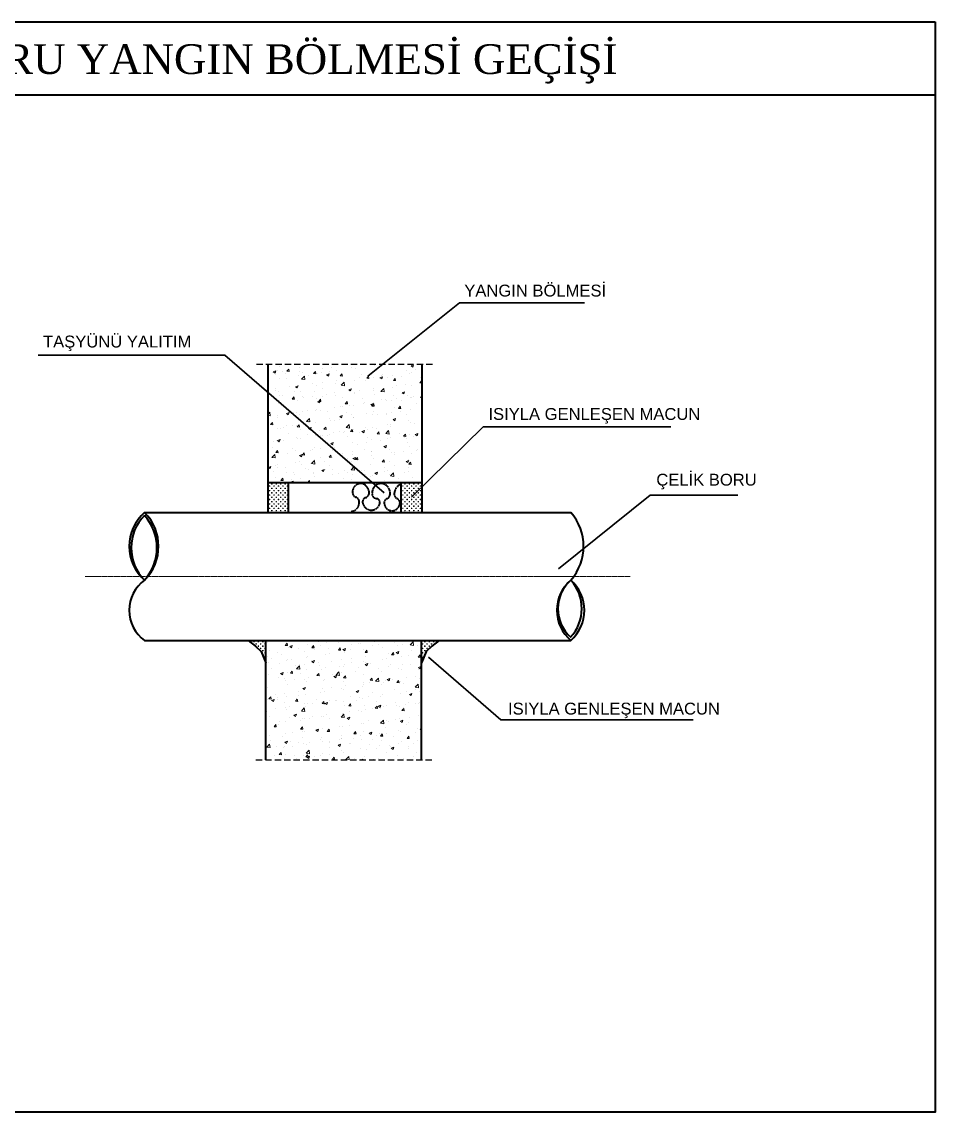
# Model space of a CAD drawing. Header units: centimetres. Extents: x 394264 to 551709, y 50011 to 59011.
# Drawn here: x 537836 to 539681, y 53409 to 55613 of the extents above; entities that cross this region are included whole.
import ezdxf
from ezdxf.enums import TextEntityAlignment as Align

# ---------------------------------------------------------------- set-up
doc = ezdxf.new("R2010")
doc.units = ezdxf.units.CM
doc.linetypes.add('CENTER', pattern=[2, 1.25, -0.25, 0.25, -0.25])
doc.linetypes.add('HIDDEN', pattern=[9.525, 6.35, -3.175])
doc.layers.get('0').update_dxf_attribs({"lineweight": 9})
for name, color, linetype, lineweight in [('0-KRCN-DETAY-13', 21, 'Continuous', 13), ('0-KRCN-DETAY-25', 4, 'Continuous', 25), ('0-KRCN-DETAY-40', 3, 'Continuous', 40), ('0-KRCN-DETAY-YAZI', 71, 'Continuous', 35), ('0-KRCN-YNG-DETAY-ÇERÇEVE', 71, 'Continuous', 40), ('0-KRCN-YNG-YAZI', 71, 'Continuous', 35)]:
    doc.layers.add(name, color=color, linetype=linetype, lineweight=lineweight)
doc.styles.add('mm', font='times.ttf', dxfattribs={"height": 3.3})
doc.styles.get("Standard").update_dxf_attribs({"font": 'arial.ttf'})

# ---------------------------------------------------------------- blocks, each defined once
blk = doc.blocks.new('*X216')
at = {"color": 0}
for p, q in [((22.071, 16.509), (22.159, 16.542)), ((22.134, 16.467), (22.159, 16.542)), ((22.224, 16.542), (22.224, 16.542)), ((22.28, 16.691), (22.28, 16.691)), ((22.532, 16.53), (22.592, 16.602)), ((22.607, 16.523), (22.592, 16.602)), ((22.953, 16.667), (22.953, 16.667)), ((23.734, 16.616), (23.734, 16.616)), ((24.047, 16.658), (24.047, 16.658)), ((24.711, 16.643), (24.711, 16.643)), ((24.836, 16.631), (24.836, 16.631)), ((25.478, 16.719), (25.478, 16.719)), ((26.715, 16.712), (26.802, 16.745)), ((26.715, 16.712), (26.777, 16.67)), ((26.777, 16.67), (26.802, 16.745)), ((26.87, 16.579), (26.87, 16.579)), ((22.071, 16.509), (22.134, 16.467)), ((22.158, 16.409), (22.158, 16.409)), ((22.264, 16.275), (22.264, 16.275)), ((22.377, 16.526), (22.377, 16.526)), ((22.471, 16.45), (22.471, 16.45)), ((22.524, 16.268), (22.524, 16.268)), ((22.532, 16.53), (22.607, 16.524)), ((22.914, 16.369), (22.914, 16.369)), ((22.945, 16.512), (22.945, 16.512)), ((23.027, 16.263), (23.124, 16.364)), ((23.027, 16.263), (23.138, 16.245)), ((23.044, 16.498), (23.044, 16.498)), ((23.138, 16.245), (23.124, 16.364)), ((23.253, 16.393), (23.253, 16.393)), ((23.428, 16.452), (23.489, 16.523)), ((23.428, 16.452), (23.503, 16.445)), ((23.503, 16.445), (23.489, 16.523)), ((23.555, 16.457), (23.555, 16.457)), ((23.711, 16.469), (23.711, 16.469)), ((23.868, 16.409), (23.955, 16.442)), ((23.868, 16.409), (23.93, 16.367)), ((23.93, 16.367), (23.955, 16.442)), ((23.982, 16.518), (23.982, 16.518)), ((24.187, 16.537), (24.187, 16.537)), ((24.192, 16.227), (24.192, 16.227)), ((24.325, 16.373), (24.385, 16.445)), ((24.325, 16.373), (24.4, 16.367)), ((24.379, 16.441), (24.379, 16.441)), ((24.4, 16.367), (24.385, 16.445)), ((24.821, 16.214), (24.821, 16.214)), ((24.981, 16.331), (24.981, 16.331)), ((25.046, 16.413), (25.046, 16.413)), ((25.188, 16.205), (25.188, 16.205)), ((25.222, 16.295), (25.282, 16.367)), ((25.222, 16.295), (25.296, 16.288)), ((25.296, 16.288), (25.282, 16.367)), ((25.294, 16.372), (25.294, 16.372)), ((25.463, 16.302), (25.463, 16.302)), ((25.664, 16.309), (25.752, 16.342)), ((25.664, 16.309), (25.726, 16.267)), ((25.713, 16.385), (25.713, 16.385)), ((25.726, 16.267), (25.752, 16.342)), ((25.767, 16.434), (25.767, 16.434)), ((25.917, 16.331), (25.917, 16.331)), ((26.094, 16.382), (26.094, 16.382)), ((26.118, 16.216), (26.178, 16.288)), ((26.118, 16.216), (26.193, 16.21)), ((26.193, 16.21), (26.178, 16.288)), ((26.38, 16.357), (26.38, 16.357)), ((26.557, 16.538), (26.557, 16.538)), ((26.646, 16.456), (26.646, 16.456)), ((26.743, 16.476), (26.743, 16.476)), ((27.015, 16.138), (27.075, 16.21)), ((27.048, 16.328), (27.048, 16.328)), ((27.088, 16.14), (27.075, 16.21)), ((22.133, 15.887), (22.133, 15.887)), ((22.142, 15.957), (22.142, 15.957)), ((22.249, 15.859), (22.249, 15.859)), ((22.616, 16.019), (22.616, 16.019)), ((22.801, 15.859), (22.801, 15.859)), ((22.818, 16.006), (22.905, 16.039)), ((22.818, 16.006), (22.88, 15.964)), ((22.88, 15.964), (22.905, 16.039)), ((22.898, 15.953), (22.898, 15.953)), ((23.001, 15.83), (23.001, 15.83)), ((23.405, 16.123), (23.405, 16.123)), ((23.468, 15.831), (23.468, 15.831)), ((23.54, 16.041), (23.54, 16.041)), ((23.718, 16.165), (23.718, 16.165)), ((23.73, 15.955), (23.73, 15.955)), ((24.172, 16.121), (24.172, 16.121)), ((24.361, 16.056), (24.458, 16.157)), ((24.361, 16.056), (24.472, 16.038)), ((24.472, 16.038), (24.458, 16.157)), ((24.459, 16.08), (24.459, 16.08)), ((24.614, 15.905), (24.702, 15.939)), ((24.614, 15.905), (24.676, 15.864)), ((24.652, 15.838), (24.652, 15.838)), ((24.676, 15.863), (24.702, 15.939)), ((24.965, 15.879), (24.965, 15.879)), ((25.439, 15.941), (25.439, 15.941)), ((25.447, 15.886), (25.447, 15.886)), ((25.695, 15.849), (25.792, 15.95)), ((25.695, 15.849), (25.806, 15.832)), ((25.806, 15.832), (25.792, 15.95)), ((26.079, 15.966), (26.079, 15.966)), ((26.228, 16.045), (26.228, 16.045)), ((26.41, 15.805), (26.498, 15.839)), ((26.473, 15.763), (26.498, 15.839)), ((26.541, 16.086), (26.541, 16.086)), ((26.728, 16.06), (26.728, 16.06)), ((27.014, 16.149), (27.014, 16.149)), ((27.015, 16.138), (27.088, 16.131)), ((22.234, 15.443), (22.234, 15.443)), ((22.272, 15.705), (22.272, 15.705)), ((22.287, 15.526), (22.287, 15.526)), ((22.397, 15.719), (22.397, 15.719)), ((22.705, 15.59), (22.766, 15.662)), ((22.705, 15.59), (22.78, 15.583)), ((22.78, 15.583), (22.766, 15.662)), ((22.883, 15.537), (22.883, 15.537)), ((23.064, 15.691), (23.064, 15.691)), ((23.077, 15.63), (23.077, 15.63)), ((23.389, 15.672), (23.389, 15.672)), ((23.525, 15.625), (23.525, 15.625)), ((23.564, 15.502), (23.651, 15.536)), ((23.564, 15.502), (23.626, 15.46)), ((23.602, 15.511), (23.662, 15.583)), ((23.602, 15.511), (23.677, 15.505)), ((23.626, 15.46), (23.651, 15.536)), ((23.677, 15.505), (23.662, 15.583)), ((23.731, 15.663), (23.731, 15.663)), ((23.863, 15.734), (23.863, 15.734)), ((24.135, 15.802), (24.135, 15.802)), ((24.156, 15.705), (24.156, 15.705)), ((24.399, 15.635), (24.399, 15.635)), ((24.498, 15.433), (24.559, 15.505)), ((24.573, 15.426), (24.559, 15.505)), ((24.802, 15.774), (24.802, 15.774)), ((24.806, 15.798), (24.806, 15.798)), ((25.066, 15.606), (25.066, 15.606)), ((25.11, 15.448), (25.11, 15.448)), ((25.136, 15.46), (25.136, 15.46)), ((25.432, 15.47), (25.432, 15.47)), ((25.47, 15.746), (25.47, 15.746)), ((25.733, 15.578), (25.733, 15.578)), ((25.865, 15.585), (25.865, 15.585)), ((25.899, 15.552), (25.899, 15.552)), ((26.064, 15.55), (26.064, 15.55)), ((26.137, 15.718), (26.137, 15.718)), ((26.212, 15.593), (26.212, 15.593)), ((26.401, 15.55), (26.401, 15.55)), ((26.41, 15.805), (26.473, 15.763)), ((26.594, 15.71), (26.594, 15.71)), ((26.686, 15.656), (26.686, 15.656)), ((26.713, 15.644), (26.713, 15.644)), ((26.804, 15.69), (26.804, 15.69)), ((27.029, 15.642), (27.088, 15.703)), ((27.029, 15.642), (27.088, 15.633)), ((27.068, 15.522), (27.068, 15.522)), ((21.893, 15.081), (21.956, 15.146)), ((21.97, 15.028), (21.956, 15.146)), ((22.513, 15.099), (22.601, 15.133)), ((22.513, 15.099), (22.576, 15.057)), ((22.552, 15.223), (22.552, 15.223)), ((22.576, 15.057), (22.601, 15.133)), ((22.748, 15.137), (22.748, 15.137)), ((22.868, 15.12), (22.868, 15.12)), ((22.949, 15.084), (22.949, 15.084)), ((23.061, 15.178), (23.061, 15.178)), ((23.219, 15.195), (23.219, 15.195)), ((23.51, 15.208), (23.51, 15.208)), ((23.534, 15.241), (23.534, 15.241)), ((23.678, 15.209), (23.678, 15.209)), ((23.886, 15.167), (23.886, 15.167)), ((24.141, 15.289), (24.141, 15.289)), ((24.323, 15.345), (24.323, 15.345)), ((24.407, 15.335), (24.407, 15.335)), ((24.498, 15.433), (24.573, 15.426)), ((24.554, 15.139), (24.554, 15.139)), ((24.636, 15.386), (24.636, 15.386)), ((24.79, 15.382), (24.79, 15.382)), ((25.221, 15.111), (25.221, 15.111)), ((25.36, 15.402), (25.448, 15.436)), ((25.36, 15.402), (25.422, 15.36)), ((25.395, 15.354), (25.455, 15.426)), ((25.395, 15.354), (25.47, 15.348)), ((25.422, 15.36), (25.448, 15.436)), ((25.436, 15.185), (25.436, 15.185)), ((25.47, 15.348), (25.455, 15.426)), ((25.883, 15.1), (25.883, 15.1)), ((25.888, 15.082), (25.888, 15.082)), ((26.048, 15.134), (26.048, 15.134)), ((26.165, 15.31), (26.165, 15.31)), ((26.292, 15.276), (26.352, 15.348)), ((26.292, 15.276), (26.366, 15.27)), ((26.366, 15.269), (26.352, 15.348)), ((26.357, 15.163), (26.357, 15.163)), ((26.698, 15.228), (26.698, 15.228)), ((26.894, 15.435), (26.894, 15.435)), ((21.893, 15.04), (21.97, 15.028)), ((21.958, 15.033), (21.958, 15.033)), ((21.982, 14.728), (22.042, 14.8)), ((21.982, 14.728), (22.057, 14.721)), ((22.057, 14.721), (22.042, 14.8)), ((22.219, 15.027), (22.219, 15.027)), ((22.221, 14.959), (22.221, 14.959)), ((22.853, 14.704), (22.853, 14.704)), ((22.879, 14.65), (22.939, 14.721)), ((22.954, 14.643), (22.939, 14.721)), ((23.193, 14.838), (23.29, 14.94)), ((23.193, 14.838), (23.304, 14.821)), ((23.205, 14.748), (23.205, 14.748)), ((23.249, 14.81), (23.249, 14.81)), ((23.304, 14.821), (23.29, 14.939)), ((23.495, 14.792), (23.495, 14.792)), ((23.978, 14.935), (23.978, 14.935)), ((23.995, 14.852), (23.995, 14.852)), ((24.126, 14.872), (24.126, 14.872)), ((24.308, 14.893), (24.308, 14.893)), ((24.31, 14.999), (24.397, 15.033)), ((24.31, 14.999), (24.372, 14.957)), ((24.372, 14.957), (24.397, 15.033)), ((24.527, 14.631), (24.624, 14.733)), ((24.638, 14.614), (24.624, 14.733)), ((24.707, 15.06), (24.707, 15.06)), ((24.775, 14.966), (24.775, 14.966)), ((24.781, 14.955), (24.781, 14.955)), ((25.417, 15.054), (25.417, 15.054)), ((25.57, 15.059), (25.57, 15.059)), ((25.913, 14.748), (25.913, 14.748)), ((26.033, 14.718), (26.033, 14.718)), ((26.106, 14.899), (26.194, 14.932)), ((26.106, 14.899), (26.168, 14.857)), ((26.168, 14.857), (26.194, 14.932)), ((26.556, 15.054), (26.556, 15.054)), ((26.642, 14.873), (26.642, 14.873)), ((26.682, 14.812), (26.682, 14.812)), ((26.817, 14.774), (26.817, 14.774)), ((21.905, 14.445), (21.905, 14.445)), ((22.204, 14.611), (22.204, 14.611)), ((22.308, 14.585), (22.308, 14.585)), ((22.419, 14.644), (22.419, 14.644)), ((22.52, 14.685), (22.52, 14.685)), ((22.572, 14.417), (22.572, 14.417)), ((22.732, 14.685), (22.732, 14.685)), ((22.879, 14.65), (22.953, 14.643)), ((22.976, 14.557), (22.976, 14.557)), ((23.239, 14.389), (23.239, 14.389)), ((23.26, 14.596), (23.347, 14.629)), ((23.26, 14.596), (23.322, 14.554)), ((23.322, 14.554), (23.347, 14.629)), ((23.479, 14.376), (23.479, 14.376)), ((23.643, 14.528), (23.643, 14.528)), ((23.666, 14.359), (23.666, 14.359)), ((23.726, 14.372), (23.726, 14.372)), ((23.775, 14.571), (23.836, 14.643)), ((23.775, 14.571), (23.85, 14.565)), ((23.85, 14.565), (23.836, 14.643)), ((23.907, 14.36), (23.907, 14.36)), ((23.979, 14.4), (23.979, 14.4)), ((24.111, 14.456), (24.111, 14.456)), ((24.31, 14.5), (24.31, 14.5)), ((24.452, 14.462), (24.452, 14.462)), ((24.455, 14.497), (24.455, 14.497)), ((24.527, 14.631), (24.638, 14.614)), ((24.672, 14.493), (24.732, 14.564)), ((24.672, 14.493), (24.747, 14.486)), ((24.747, 14.486), (24.732, 14.564)), ((24.76, 14.55), (24.76, 14.55)), ((24.978, 14.472), (24.978, 14.472)), ((25.056, 14.496), (25.144, 14.529)), ((25.056, 14.496), (25.118, 14.454)), ((25.118, 14.454), (25.144, 14.529)), ((25.184, 14.623), (25.184, 14.623)), ((25.242, 14.566), (25.242, 14.566)), ((25.402, 14.638), (25.402, 14.638)), ((25.554, 14.607), (25.554, 14.607)), ((25.569, 14.414), (25.629, 14.486)), ((25.569, 14.414), (25.643, 14.408)), ((25.643, 14.408), (25.629, 14.486)), ((25.645, 14.444), (25.645, 14.444)), ((25.861, 14.424), (25.958, 14.526)), ((25.861, 14.424), (25.972, 14.407)), ((25.972, 14.407), (25.958, 14.526)), ((26.028, 14.67), (26.028, 14.67)), ((26.312, 14.416), (26.312, 14.416)), ((26.465, 14.336), (26.525, 14.408)), ((26.54, 14.329), (26.525, 14.408)), ((26.667, 14.396), (26.667, 14.396)), ((26.852, 14.396), (26.94, 14.429)), ((26.852, 14.396), (26.915, 14.354)), ((26.915, 14.354), (26.94, 14.429)), ((26.979, 14.387), (26.979, 14.387)), ((22.09, 14.151), (22.09, 14.151)), ((22.188, 14.195), (22.188, 14.195)), ((22.209, 14.193), (22.297, 14.226)), ((22.209, 14.193), (22.271, 14.151)), ((22.268, 14.122), (22.268, 14.122)), ((22.271, 14.151), (22.297, 14.226)), ((22.403, 14.192), (22.403, 14.192)), ((22.838, 14.288), (22.838, 14.288)), ((22.876, 14.255), (22.876, 14.255)), ((22.997, 14.247), (22.997, 14.247)), ((24.006, 14.093), (24.093, 14.126)), ((24.006, 14.093), (24.068, 14.051)), ((24.068, 14.051), (24.093, 14.126)), ((24.096, 14.04), (24.096, 14.04)), ((24.123, 13.969), (24.123, 13.969)), ((24.574, 14.332), (24.574, 14.332)), ((24.745, 14.134), (24.745, 14.134)), ((24.913, 14.073), (24.913, 14.073)), ((25.226, 14.114), (25.226, 14.114)), ((25.241, 14.304), (25.241, 14.304)), ((25.387, 14.222), (25.387, 14.222)), ((25.699, 14.177), (25.699, 14.177)), ((25.802, 13.992), (25.89, 14.026)), ((25.802, 13.992), (25.864, 13.951)), ((25.862, 14.002), (25.862, 14.002)), ((25.864, 13.95), (25.89, 14.026)), ((25.908, 14.276), (25.908, 14.276)), ((26.018, 14.302), (26.018, 14.302)), ((26.465, 14.336), (26.54, 14.329)), ((26.488, 14.281), (26.488, 14.281)), ((26.576, 14.248), (26.576, 14.248)), ((26.591, 14.127), (26.591, 14.127)), ((26.652, 13.98), (26.652, 13.98)), ((26.801, 14.322), (26.801, 14.322)), ((22.024, 13.62), (22.122, 13.722)), ((22.024, 13.62), (22.135, 13.603)), ((22.06, 13.949), (22.06, 13.949)), ((22.074, 13.699), (22.074, 13.699)), ((22.135, 13.603), (22.122, 13.722)), ((22.156, 13.788), (22.216, 13.86)), ((22.156, 13.788), (22.23, 13.781)), ((22.173, 13.778), (22.173, 13.778)), ((22.23, 13.781), (22.216, 13.86)), ((22.548, 13.762), (22.548, 13.762)), ((22.727, 13.921), (22.727, 13.921)), ((22.822, 13.872), (22.822, 13.872)), ((22.955, 13.689), (23.043, 13.723)), ((22.955, 13.689), (23.018, 13.647)), ((23.018, 13.647), (23.043, 13.723)), ((23.052, 13.709), (23.112, 13.781)), ((23.052, 13.709), (23.127, 13.703)), ((23.127, 13.703), (23.112, 13.781)), ((23.337, 13.866), (23.337, 13.866)), ((23.394, 13.893), (23.394, 13.893)), ((23.464, 13.96), (23.464, 13.96)), ((23.65, 13.907), (23.65, 13.907)), ((23.675, 13.627), (23.675, 13.627)), ((23.949, 13.631), (24.009, 13.703)), ((23.949, 13.631), (24.024, 13.624)), ((24.024, 13.624), (24.009, 13.703)), ((24.062, 13.865), (24.062, 13.865)), ((24.08, 13.624), (24.08, 13.624)), ((24.404, 13.752), (24.404, 13.752)), ((24.729, 13.837), (24.729, 13.837)), ((24.73, 13.718), (24.73, 13.718)), ((24.752, 13.589), (24.839, 13.623)), ((24.814, 13.547), (24.839, 13.623)), ((24.845, 13.552), (24.906, 13.624)), ((24.897, 13.621), (24.897, 13.621)), ((24.92, 13.546), (24.906, 13.624)), ((25.133, 13.877), (25.133, 13.877)), ((25.37, 13.684), (25.37, 13.684)), ((25.371, 13.806), (25.371, 13.806)), ((25.396, 13.808), (25.396, 13.808)), ((25.432, 13.602), (25.432, 13.602)), ((26.003, 13.886), (26.003, 13.886)), ((26.063, 13.78), (26.063, 13.78)), ((26.16, 13.788), (26.16, 13.788)), ((26.161, 13.727), (26.161, 13.727)), ((26.473, 13.829), (26.473, 13.829)), ((26.731, 13.752), (26.731, 13.752)), ((26.89, 13.853), (26.89, 13.853)), ((26.946, 13.891), (26.946, 13.891)), ((21.905, 13.286), (21.993, 13.32)), ((21.905, 13.286), (21.967, 13.244)), ((21.967, 13.244), (21.993, 13.32)), ((22.158, 13.362), (22.158, 13.362)), ((22.217, 13.376), (22.217, 13.376)), ((22.219, 13.269), (22.219, 13.269)), ((22.484, 13.282), (22.484, 13.282)), ((22.807, 13.456), (22.807, 13.456)), ((22.946, 13.501), (22.946, 13.501)), ((23.008, 13.373), (23.008, 13.373)), ((23.151, 13.254), (23.151, 13.254)), ((23.321, 13.414), (23.321, 13.414)), ((23.358, 13.413), (23.456, 13.515)), ((23.358, 13.413), (23.469, 13.396)), ((23.449, 13.544), (23.449, 13.544)), ((23.469, 13.396), (23.456, 13.515)), ((23.794, 13.476), (23.794, 13.476)), ((23.974, 13.352), (23.974, 13.352)), ((24.584, 13.58), (24.584, 13.58)), ((24.692, 13.207), (24.79, 13.308)), ((24.703, 13.477), (24.703, 13.477)), ((24.714, 13.302), (24.714, 13.302)), ((24.752, 13.589), (24.814, 13.547)), ((24.804, 13.189), (24.79, 13.308)), ((24.845, 13.552), (24.92, 13.546)), ((25.356, 13.39), (25.356, 13.39)), ((25.742, 13.474), (25.802, 13.546)), ((25.742, 13.474), (25.817, 13.467)), ((25.817, 13.467), (25.802, 13.546)), ((25.831, 13.295), (25.831, 13.295)), ((25.988, 13.47), (25.988, 13.47)), ((26.144, 13.336), (26.144, 13.336)), ((26.548, 13.489), (26.636, 13.523)), ((26.548, 13.489), (26.61, 13.447)), ((26.61, 13.447), (26.636, 13.523)), ((26.617, 13.398), (26.617, 13.398)), ((26.637, 13.563), (26.637, 13.563)), ((26.639, 13.396), (26.699, 13.467)), ((26.639, 13.396), (26.713, 13.389)), ((26.639, 13.29), (26.639, 13.29)), ((26.713, 13.389), (26.699, 13.467)), ((22.08, 13.143), (22.08, 13.143)), ((22.143, 12.946), (22.143, 12.946)), ((22.329, 12.848), (22.389, 12.919)), ((22.404, 12.841), (22.389, 12.919)), ((22.516, 13.102), (22.516, 13.102)), ((22.679, 12.88), (22.679, 12.88)), ((22.747, 13.114), (22.747, 13.114)), ((22.792, 13.04), (22.792, 13.04)), ((22.992, 12.921), (22.992, 12.921)), ((23.245, 13.227), (23.245, 13.227)), ((23.415, 13.086), (23.415, 13.086)), ((23.434, 13.128), (23.434, 13.128)), ((23.466, 12.983), (23.466, 12.983)), ((23.702, 13.186), (23.789, 13.22)), ((23.702, 13.186), (23.764, 13.144)), ((23.764, 13.144), (23.789, 13.22)), ((23.818, 13.226), (23.818, 13.226)), ((24.065, 13.208), (24.065, 13.208)), ((24.082, 13.058), (24.082, 13.058)), ((24.255, 13.087), (24.255, 13.087)), ((24.452, 12.915), (24.452, 12.915)), ((24.486, 13.198), (24.486, 13.198)), ((24.568, 13.128), (24.568, 13.128)), ((24.692, 13.207), (24.804, 13.189)), ((24.699, 12.886), (24.699, 12.886)), ((24.749, 13.03), (24.749, 13.03)), ((25.041, 13.191), (25.041, 13.191)), ((25.153, 13.17), (25.153, 13.17)), ((25.181, 13.04), (25.181, 13.04)), ((25.341, 12.974), (25.341, 12.974)), ((25.416, 13.002), (25.416, 13.002)), ((25.498, 13.086), (25.585, 13.12)), ((25.498, 13.086), (25.56, 13.044)), ((25.56, 13.044), (25.585, 13.12)), ((25.82, 13.141), (25.82, 13.141)), ((25.91, 13.165), (25.91, 13.165)), ((25.972, 13.054), (25.972, 13.054)), ((26.026, 13), (26.124, 13.101)), ((26.026, 13), (26.138, 12.982)), ((26.084, 12.974), (26.084, 12.974)), ((26.138, 12.982), (26.124, 13.101)), ((26.288, 12.905), (26.288, 12.905)), ((26.487, 13.113), (26.487, 13.113)), ((26.622, 13.147), (26.622, 13.147)), ((26.751, 12.945), (26.751, 12.945)), ((27.078, 13.009), (27.078, 13.009)), ((22.329, 12.848), (22.404, 12.841)), ((22.651, 12.783), (22.739, 12.817)), ((22.651, 12.783), (22.669, 12.771)), ((22.724, 12.771), (22.739, 12.817)), ((23.227, 12.771), (23.286, 12.841)), ((23.299, 12.771), (23.286, 12.841)), ((23.723, 12.789), (23.723, 12.789)), ((24.05, 12.792), (24.05, 12.792)), ((25.502, 12.802), (25.502, 12.802)), ((25.815, 12.843), (25.815, 12.843))]:
    blk.add_line(p, q, dxfattribs=at)
blk = doc.blocks.new('*X217')
at = {"color": 0}
for p, q in [((21.885, 7.378), (21.885, 7.378)), ((22.198, 7.42), (22.198, 7.42)), ((22.473, 7.285), (22.533, 7.356)), ((22.548, 7.278), (22.533, 7.356)), ((22.936, 7.438), (22.936, 7.438)), ((23.603, 7.41), (23.603, 7.41)), ((23.852, 7.382), (23.852, 7.382)), ((24.27, 7.381), (24.27, 7.381)), ((24.389, 7.42), (24.389, 7.42)), ((24.937, 7.353), (24.937, 7.353)), ((25.494, 7.404), (25.494, 7.404)), ((26.147, 7.396), (26.147, 7.396)), ((26.689, 7.302), (26.787, 7.403)), ((26.8, 7.284), (26.787, 7.403)), ((27.051, 7.41), (27.051, 7.41)), ((21.93, 7.121), (21.93, 7.121)), ((22.202, 7.045), (22.202, 7.045)), ((22.342, 6.989), (22.342, 6.989)), ((22.473, 7.285), (22.548, 7.278)), ((22.579, 7.214), (22.579, 7.214)), ((22.623, 7.244), (22.71, 7.278)), ((22.623, 7.244), (22.685, 7.202)), ((22.685, 7.202), (22.71, 7.278)), ((22.931, 7.17), (22.931, 7.17)), ((23.132, 7.093), (23.132, 7.093)), ((23.221, 7.302), (23.221, 7.302)), ((23.37, 7.206), (23.43, 7.278)), ((23.37, 7.206), (23.444, 7.2)), ((23.444, 7.2), (23.43, 7.278)), ((23.445, 7.134), (23.445, 7.134)), ((23.66, 7.295), (23.66, 7.295)), ((23.918, 7.196), (23.918, 7.196)), ((23.96, 7.021), (23.96, 7.021)), ((24.266, 7.128), (24.327, 7.199)), ((24.266, 7.128), (24.341, 7.121)), ((24.341, 7.121), (24.327, 7.199)), ((24.419, 7.144), (24.507, 7.178)), ((24.419, 7.144), (24.481, 7.102)), ((24.481, 7.102), (24.507, 7.178)), ((24.486, 7.06), (24.486, 7.06)), ((24.689, 7.146), (24.689, 7.146)), ((24.707, 7.3), (24.707, 7.3)), ((25.02, 7.342), (25.02, 7.342)), ((25.128, 7.148), (25.128, 7.148)), ((25.163, 7.049), (25.223, 7.121)), ((25.163, 7.049), (25.238, 7.043)), ((25.238, 7.043), (25.223, 7.121)), ((25.418, 7.271), (25.418, 7.271)), ((25.605, 7.325), (25.605, 7.325)), ((25.76, 7.228), (25.76, 7.228)), ((25.954, 7.015), (25.954, 7.015)), ((26.059, 6.971), (26.12, 7.043)), ((26.134, 6.964), (26.12, 7.043)), ((26.216, 7.044), (26.303, 7.078)), ((26.216, 7.044), (26.278, 7.002)), ((26.267, 7.056), (26.267, 7.056)), ((26.272, 7.297), (26.272, 7.297)), ((26.278, 7.002), (26.303, 7.078)), ((26.409, 7.322), (26.409, 7.322)), ((26.689, 7.302), (26.8, 7.284)), ((26.741, 7.118), (26.741, 7.118)), ((26.939, 7.269), (26.939, 7.269)), ((27.035, 6.994), (27.035, 6.994)), ((21.869, 6.927), (21.869, 6.927)), ((21.915, 6.704), (21.915, 6.704)), ((22.025, 6.827), (22.025, 6.827)), ((22.289, 6.659), (22.289, 6.659)), ((22.502, 6.77), (22.502, 6.77)), ((22.564, 6.798), (22.564, 6.798)), ((22.692, 6.799), (22.692, 6.799)), ((22.956, 6.631), (22.956, 6.631)), ((23.116, 6.641), (23.116, 6.641)), ((23.206, 6.886), (23.206, 6.886)), ((23.231, 6.895), (23.231, 6.895)), ((23.36, 6.771), (23.36, 6.771)), ((23.369, 6.741), (23.456, 6.775)), ((23.369, 6.741), (23.431, 6.699)), ((23.431, 6.699), (23.456, 6.775)), ((23.589, 6.703), (23.589, 6.703)), ((23.837, 6.966), (23.837, 6.966)), ((24.027, 6.743), (24.027, 6.743)), ((24.379, 6.807), (24.379, 6.807)), ((24.471, 6.644), (24.471, 6.644)), ((24.692, 6.848), (24.692, 6.848)), ((24.694, 6.714), (24.694, 6.714)), ((25.113, 6.732), (25.113, 6.732)), ((25.165, 6.911), (25.165, 6.911)), ((25.165, 6.641), (25.253, 6.674)), ((25.165, 6.641), (25.228, 6.599)), ((25.166, 6.708), (25.166, 6.708)), ((25.228, 6.599), (25.253, 6.674)), ((25.361, 6.686), (25.361, 6.686)), ((25.744, 6.812), (25.744, 6.812)), ((25.895, 6.833), (25.895, 6.833)), ((26.029, 6.658), (26.029, 6.658)), ((26.059, 6.971), (26.134, 6.964)), ((26.394, 6.906), (26.394, 6.906)), ((26.412, 6.625), (26.412, 6.625)), ((26.624, 6.959), (26.624, 6.959)), ((26.696, 6.63), (26.696, 6.63)), ((26.956, 6.892), (27.016, 6.964)), ((26.956, 6.892), (27.031, 6.886)), ((27.031, 6.886), (27.016, 6.964)), ((21.825, 6.416), (21.817, 6.461)), ((21.817, 6.417), (21.825, 6.416)), ((21.9, 6.288), (21.9, 6.288)), ((22.013, 6.496), (22.013, 6.496)), ((22.319, 6.338), (22.406, 6.371)), ((22.319, 6.338), (22.381, 6.296)), ((22.381, 6.296), (22.406, 6.371)), ((22.549, 6.382), (22.549, 6.382)), ((22.647, 6.344), (22.707, 6.416)), ((22.647, 6.344), (22.721, 6.338)), ((22.721, 6.338), (22.707, 6.416)), ((22.803, 6.6), (22.803, 6.6)), ((22.853, 6.498), (22.95, 6.599)), ((22.853, 6.498), (22.964, 6.48)), ((22.964, 6.48), (22.95, 6.599)), ((22.979, 6.333), (22.979, 6.333)), ((23.191, 6.47), (23.191, 6.47)), ((23.543, 6.266), (23.603, 6.338)), ((23.543, 6.266), (23.618, 6.259)), ((23.618, 6.259), (23.603, 6.338)), ((23.623, 6.603), (23.623, 6.603)), ((23.708, 6.458), (23.708, 6.458)), ((23.822, 6.55), (23.822, 6.55)), ((24.05, 6.314), (24.05, 6.314)), ((24.115, 6.238), (24.203, 6.271)), ((24.177, 6.196), (24.203, 6.271)), ((24.187, 6.291), (24.284, 6.392)), ((24.187, 6.291), (24.298, 6.274)), ((24.298, 6.273), (24.284, 6.392)), ((24.29, 6.575), (24.29, 6.575)), ((24.363, 6.355), (24.363, 6.355)), ((24.437, 6.583), (24.437, 6.583)), ((24.44, 6.187), (24.5, 6.259)), ((24.514, 6.181), (24.5, 6.259)), ((24.836, 6.418), (24.836, 6.418)), ((24.958, 6.546), (24.958, 6.546)), ((25.098, 6.316), (25.098, 6.316)), ((25.625, 6.518), (25.625, 6.518)), ((25.626, 6.522), (25.626, 6.522)), ((25.729, 6.396), (25.729, 6.396)), ((25.939, 6.563), (25.939, 6.563)), ((26.292, 6.49), (26.292, 6.49)), ((26.378, 6.489), (26.378, 6.489)), ((26.959, 6.462), (26.959, 6.462)), ((26.962, 6.541), (27.049, 6.574)), ((26.962, 6.541), (27.024, 6.499)), ((27.02, 6.577), (27.02, 6.577)), ((27.024, 6.499), (27.049, 6.574)), ((22.25, 6.208), (22.25, 6.208)), ((22.444, 6.164), (22.444, 6.164)), ((22.474, 6.107), (22.474, 6.107)), ((22.534, 5.966), (22.534, 5.966)), ((22.787, 6.148), (22.787, 6.148)), ((23.111, 6.135), (23.111, 6.135)), ((23.175, 6.054), (23.175, 6.054)), ((23.26, 6.21), (23.26, 6.21)), ((23.778, 6.107), (23.778, 6.107)), ((23.807, 6.134), (23.807, 6.134)), ((24.115, 6.238), (24.177, 6.196)), ((24.44, 6.187), (24.514, 6.181)), ((24.445, 6.079), (24.445, 6.079)), ((24.456, 6.228), (24.456, 6.228)), ((24.507, 5.925), (24.507, 5.925)), ((25.083, 5.9), (25.083, 5.9)), ((25.113, 6.051), (25.113, 6.051)), ((25.114, 5.962), (25.114, 5.962)), ((25.297, 6.029), (25.297, 6.029)), ((25.336, 6.109), (25.397, 6.181)), ((25.336, 6.109), (25.411, 6.102)), ((25.411, 6.102), (25.397, 6.181)), ((25.521, 6.084), (25.618, 6.185)), ((25.521, 6.084), (25.632, 6.067)), ((25.61, 6.07), (25.61, 6.07)), ((25.632, 6.067), (25.618, 6.185)), ((25.714, 5.98), (25.714, 5.98)), ((25.78, 6.023), (25.78, 6.023)), ((25.843, 6.088), (25.843, 6.088)), ((25.912, 6.138), (25.999, 6.171)), ((25.912, 6.138), (25.974, 6.096)), ((25.974, 6.096), (25.999, 6.171)), ((26.083, 6.132), (26.083, 6.132)), ((26.233, 6.031), (26.293, 6.102)), ((26.233, 6.031), (26.308, 6.024)), ((26.308, 6.024), (26.293, 6.102)), ((26.363, 6.073), (26.363, 6.073)), ((26.447, 5.994), (26.447, 5.994)), ((26.572, 6.213), (26.572, 6.213)), ((26.855, 5.877), (26.952, 5.978)), ((26.872, 5.938), (26.872, 5.938)), ((26.873, 6.236), (26.873, 6.236)), ((26.966, 5.86), (26.952, 5.978)), ((27.005, 6.161), (27.005, 6.161)), ((21.884, 5.872), (21.884, 5.872)), ((21.923, 5.482), (21.984, 5.554)), ((21.998, 5.476), (21.984, 5.554)), ((22.145, 5.614), (22.145, 5.614)), ((22.2, 5.525), (22.2, 5.525)), ((22.458, 5.655), (22.458, 5.655)), ((22.518, 5.55), (22.518, 5.55)), ((22.927, 5.587), (22.927, 5.587)), ((22.932, 5.717), (22.932, 5.717)), ((23.065, 5.835), (23.152, 5.868)), ((23.065, 5.835), (23.127, 5.793)), ((23.127, 5.793), (23.152, 5.868)), ((23.16, 5.638), (23.16, 5.638)), ((23.656, 5.712), (23.656, 5.712)), ((23.721, 5.821), (23.721, 5.821)), ((23.792, 5.718), (23.792, 5.718)), ((24.034, 5.862), (24.034, 5.862)), ((24.385, 5.837), (24.385, 5.837)), ((24.441, 5.812), (24.441, 5.812)), ((24.685, 5.563), (24.685, 5.563)), ((24.861, 5.734), (24.949, 5.768)), ((24.861, 5.734), (24.923, 5.692)), ((24.923, 5.692), (24.949, 5.768)), ((24.968, 5.536), (24.968, 5.536)), ((25.281, 5.577), (25.281, 5.577)), ((25.414, 5.688), (25.414, 5.688)), ((25.699, 5.563), (25.699, 5.563)), ((25.754, 5.639), (25.754, 5.639)), ((26.143, 5.813), (26.143, 5.813)), ((26.348, 5.657), (26.348, 5.657)), ((26.544, 5.743), (26.544, 5.743)), ((26.658, 5.634), (26.745, 5.668)), ((26.658, 5.634), (26.72, 5.592)), ((26.72, 5.592), (26.745, 5.668)), ((26.855, 5.877), (26.966, 5.86)), ((26.857, 5.784), (26.857, 5.784)), ((26.99, 5.745), (26.99, 5.745)), ((21.869, 5.456), (21.869, 5.456)), ((21.923, 5.482), (21.998, 5.476)), ((22.015, 5.431), (22.102, 5.465)), ((22.015, 5.431), (22.077, 5.389)), ((22.077, 5.389), (22.102, 5.465)), ((22.129, 5.162), (22.129, 5.162)), ((22.198, 5.462), (22.198, 5.462)), ((22.464, 5.357), (22.464, 5.357)), ((22.498, 5.187), (22.498, 5.187)), ((22.603, 5.224), (22.603, 5.224)), ((22.82, 5.404), (22.88, 5.476)), ((22.82, 5.404), (22.895, 5.398)), ((22.867, 5.497), (22.867, 5.497)), ((22.895, 5.397), (22.88, 5.476)), ((23.019, 5.073), (23.116, 5.175)), ((23.13, 5.056), (23.116, 5.175)), ((23.131, 5.329), (23.131, 5.329)), ((23.145, 5.222), (23.145, 5.222)), ((23.227, 5.313), (23.227, 5.313)), ((23.392, 5.328), (23.392, 5.328)), ((23.535, 5.468), (23.535, 5.468)), ((23.705, 5.369), (23.705, 5.369)), ((23.717, 5.326), (23.777, 5.397)), ((23.717, 5.326), (23.791, 5.319)), ((23.776, 5.302), (23.776, 5.302)), ((23.791, 5.319), (23.777, 5.397)), ((23.798, 5.301), (23.798, 5.301)), ((23.811, 5.331), (23.898, 5.365)), ((23.811, 5.331), (23.873, 5.289)), ((23.873, 5.289), (23.898, 5.365)), ((23.956, 5.438), (23.956, 5.438)), ((24.178, 5.432), (24.178, 5.432)), ((24.202, 5.44), (24.202, 5.44)), ((24.426, 5.395), (24.426, 5.395)), ((24.466, 5.272), (24.466, 5.272)), ((24.613, 5.247), (24.673, 5.319)), ((24.613, 5.247), (24.688, 5.241)), ((24.688, 5.241), (24.673, 5.319)), ((24.869, 5.412), (24.869, 5.412)), ((25.067, 5.483), (25.067, 5.483)), ((25.133, 5.244), (25.133, 5.244)), ((25.51, 5.169), (25.57, 5.241)), ((25.51, 5.169), (25.584, 5.162)), ((25.537, 5.384), (25.537, 5.384)), ((25.584, 5.162), (25.57, 5.241)), ((25.607, 5.231), (25.695, 5.265)), ((25.607, 5.231), (25.67, 5.189)), ((25.67, 5.189), (25.695, 5.265)), ((25.684, 5.147), (25.684, 5.147)), ((25.8, 5.216), (25.8, 5.216)), ((25.891, 5.251), (25.891, 5.251)), ((26.204, 5.356), (26.204, 5.356)), ((26.215, 5.25), (26.215, 5.25)), ((26.333, 5.241), (26.333, 5.241)), ((26.406, 5.09), (26.467, 5.162)), ((26.467, 5.188), (26.467, 5.188)), ((26.481, 5.084), (26.467, 5.162)), ((26.528, 5.291), (26.528, 5.291)), ((26.62, 5.376), (26.62, 5.376)), ((26.871, 5.327), (26.871, 5.327)), ((26.975, 5.329), (26.975, 5.329)), ((27.001, 5.354), (27.001, 5.354)), ((21.854, 5.04), (21.854, 5.04)), ((21.951, 4.889), (21.951, 4.889)), ((22.503, 5.134), (22.503, 5.134)), ((22.619, 4.861), (22.619, 4.861)), ((22.761, 4.928), (22.848, 4.962)), ((22.761, 4.928), (22.823, 4.886)), ((22.823, 4.886), (22.848, 4.962)), ((23.019, 5.073), (23.13, 5.056)), ((23.063, 4.835), (23.063, 4.835)), ((23.13, 4.806), (23.13, 4.806)), ((23.286, 4.833), (23.286, 4.833)), ((23.376, 4.876), (23.376, 4.876)), ((23.704, 4.875), (23.704, 4.875)), ((23.761, 4.886), (23.761, 4.886)), ((23.85, 4.939), (23.85, 4.939)), ((23.953, 4.805), (23.953, 4.805)), ((24.353, 4.866), (24.45, 4.968)), ((24.353, 4.866), (24.464, 4.849)), ((24.41, 4.979), (24.41, 4.979)), ((24.433, 5), (24.433, 5)), ((24.464, 4.849), (24.45, 4.968)), ((24.557, 4.828), (24.645, 4.862)), ((24.557, 4.828), (24.619, 4.786)), ((24.619, 4.786), (24.645, 4.862)), ((24.639, 5.043), (24.639, 5.043)), ((24.952, 5.084), (24.952, 5.084)), ((25.052, 5.067), (25.052, 5.067)), ((25.162, 5.125), (25.162, 5.125)), ((25.425, 5.146), (25.425, 5.146)), ((26.199, 4.798), (26.199, 4.798)), ((26.318, 4.825), (26.318, 4.825)), ((26.406, 5.09), (26.481, 5.084)), ((26.672, 4.861), (26.672, 4.861)), ((26.959, 4.913), (26.959, 4.913)), ((21.839, 4.624), (21.839, 4.624)), ((22.097, 4.542), (22.157, 4.614)), ((22.097, 4.542), (22.172, 4.536)), ((22.172, 4.536), (22.157, 4.614)), ((22.246, 4.625), (22.246, 4.625)), ((22.274, 4.731), (22.274, 4.731)), ((22.488, 4.718), (22.488, 4.718)), ((22.975, 4.75), (22.975, 4.75)), ((22.993, 4.464), (23.054, 4.536)), ((22.993, 4.464), (23.068, 4.457)), ((23.068, 4.457), (23.054, 4.536)), ((23.507, 4.425), (23.594, 4.458)), ((23.507, 4.425), (23.569, 4.383)), ((23.521, 4.446), (23.521, 4.446)), ((23.569, 4.383), (23.594, 4.458)), ((23.746, 4.469), (23.746, 4.469)), ((23.89, 4.385), (23.95, 4.457)), ((23.965, 4.379), (23.95, 4.457)), ((24.31, 4.55), (24.31, 4.55)), ((24.395, 4.563), (24.395, 4.563)), ((24.621, 4.777), (24.621, 4.777)), ((24.623, 4.591), (24.623, 4.591)), ((25.037, 4.651), (25.037, 4.651)), ((25.097, 4.653), (25.097, 4.653)), ((25.288, 4.748), (25.288, 4.748)), ((25.668, 4.731), (25.668, 4.731)), ((25.687, 4.659), (25.784, 4.761)), ((25.687, 4.659), (25.798, 4.642)), ((25.798, 4.642), (25.784, 4.761)), ((25.84, 4.505), (25.84, 4.505)), ((25.886, 4.757), (25.886, 4.757)), ((25.955, 4.72), (25.955, 4.72)), ((26.353, 4.728), (26.441, 4.761)), ((26.353, 4.728), (26.416, 4.686)), ((26.416, 4.686), (26.441, 4.761)), ((26.569, 4.63), (26.569, 4.63)), ((26.622, 4.692), (26.622, 4.692)), ((26.944, 4.497), (26.944, 4.497)), ((27.021, 4.452), (27.067, 4.5)), ((27.021, 4.452), (27.067, 4.445)), ((21.824, 4.208), (21.824, 4.208)), ((21.945, 4.238), (21.945, 4.238)), ((21.972, 4.083), (21.972, 4.083)), ((22.375, 4.223), (22.375, 4.223)), ((22.457, 4.022), (22.544, 4.055)), ((22.473, 4.301), (22.473, 4.301)), ((22.519, 3.98), (22.544, 4.055)), ((22.639, 4.055), (22.639, 4.055)), ((22.734, 4.342), (22.734, 4.342)), ((23.043, 4.194), (23.043, 4.194)), ((23.047, 4.383), (23.047, 4.383)), ((23.115, 4.389), (23.115, 4.389)), ((23.653, 4.129), (23.653, 4.129)), ((23.71, 4.166), (23.71, 4.166)), ((23.731, 4.053), (23.731, 4.053)), ((23.89, 4.385), (23.965, 4.379)), ((23.981, 4.057), (23.981, 4.057)), ((24.294, 4.098), (24.294, 4.098)), ((24.377, 4.138), (24.377, 4.138)), ((24.38, 4.147), (24.38, 4.147)), ((24.382, 4.254), (24.382, 4.254)), ((24.768, 4.16), (24.768, 4.16)), ((24.787, 4.307), (24.847, 4.379)), ((24.787, 4.307), (24.861, 4.3)), ((24.861, 4.3), (24.847, 4.379)), ((25.022, 4.235), (25.022, 4.235)), ((25.044, 4.11), (25.044, 4.11)), ((25.111, 4.38), (25.111, 4.38)), ((25.303, 4.325), (25.391, 4.358)), ((25.303, 4.325), (25.365, 4.283)), ((25.365, 4.283), (25.391, 4.358)), ((25.41, 4.105), (25.41, 4.105)), ((25.557, 4.264), (25.557, 4.264)), ((25.653, 4.315), (25.653, 4.315)), ((25.683, 4.228), (25.743, 4.3)), ((25.683, 4.228), (25.758, 4.222)), ((25.712, 4.082), (25.712, 4.082)), ((25.758, 4.222), (25.743, 4.3)), ((25.87, 4.305), (25.87, 4.305)), ((26.139, 4.23), (26.139, 4.23)), ((26.302, 4.409), (26.302, 4.409)), ((26.344, 4.368), (26.344, 4.368)), ((26.379, 4.053), (26.379, 4.053)), ((26.58, 4.15), (26.64, 4.222)), ((26.58, 4.15), (26.654, 4.143)), ((26.654, 4.143), (26.64, 4.222)), ((26.868, 4.355), (26.868, 4.355)), ((26.929, 4.081), (26.929, 4.081)), ((21.85, 3.855), (21.948, 3.957)), ((21.85, 3.855), (21.961, 3.838)), ((21.961, 3.838), (21.948, 3.957)), ((22.195, 3.879), (22.195, 3.879)), ((22.406, 3.849), (22.406, 3.849)), ((22.457, 4.022), (22.519, 3.98)), ((22.458, 3.885), (22.458, 3.885)), ((22.719, 3.89), (22.719, 3.89)), ((22.924, 4.004), (22.924, 4.004)), ((23.099, 3.973), (23.099, 3.973)), ((23.184, 3.649), (23.282, 3.75)), ((23.192, 3.953), (23.192, 3.953)), ((23.223, 3.73), (23.223, 3.73)), ((23.295, 3.631), (23.282, 3.75)), ((23.306, 4.026), (23.306, 4.026)), ((23.952, 3.855), (23.952, 3.855)), ((23.973, 3.998), (23.973, 3.998)), ((24.253, 3.922), (24.34, 3.955)), ((24.253, 3.922), (24.315, 3.88)), ((24.315, 3.88), (24.34, 3.955)), ((24.365, 3.731), (24.365, 3.731)), ((24.641, 3.97), (24.641, 3.97)), ((24.681, 3.98), (24.681, 3.98)), ((25.007, 3.819), (25.007, 3.819)), ((25.228, 3.771), (25.228, 3.771)), ((25.308, 3.942), (25.308, 3.942)), ((25.541, 3.812), (25.541, 3.812)), ((25.638, 3.899), (25.638, 3.899)), ((25.975, 3.914), (25.975, 3.914)), ((26.015, 3.875), (26.015, 3.875)), ((26.049, 3.821), (26.137, 3.855)), ((26.049, 3.821), (26.112, 3.779)), ((26.112, 3.779), (26.137, 3.855)), ((26.287, 3.993), (26.287, 3.993)), ((26.617, 3.793), (26.617, 3.793)), ((26.643, 3.885), (26.643, 3.885)), ((26.804, 3.979), (26.804, 3.979)), ((27.046, 4.025), (27.046, 4.025)), ((22.127, 3.587), (22.127, 3.587)), ((22.27, 3.602), (22.331, 3.674)), ((22.27, 3.602), (22.345, 3.595)), ((22.345, 3.595), (22.331, 3.674)), ((22.442, 3.469), (22.442, 3.469)), ((22.494, 3.605), (22.494, 3.605)), ((22.794, 3.559), (22.794, 3.559)), ((22.863, 3.46), (22.863, 3.46)), ((23.084, 3.557), (23.084, 3.557)), ((23.167, 3.524), (23.227, 3.595)), ((23.167, 3.524), (23.242, 3.517)), ((23.184, 3.649), (23.295, 3.631)), ((23.203, 3.518), (23.29, 3.552)), ((23.203, 3.518), (23.265, 3.476)), ((23.242, 3.517), (23.227, 3.595)), ((23.265, 3.476), (23.29, 3.552)), ((23.461, 3.531), (23.461, 3.531)), ((23.653, 3.564), (23.653, 3.564)), ((23.716, 3.637), (23.716, 3.637)), ((23.966, 3.605), (23.966, 3.605)), ((24.063, 3.445), (24.124, 3.517)), ((24.063, 3.445), (24.138, 3.439)), ((24.138, 3.439), (24.124, 3.517)), ((24.128, 3.503), (24.128, 3.503)), ((24.439, 3.667), (24.439, 3.667)), ((24.518, 3.442), (24.616, 3.543)), ((24.518, 3.442), (24.63, 3.424)), ((24.63, 3.424), (24.616, 3.543)), ((24.796, 3.474), (24.796, 3.474)), ((25.008, 3.423), (25.02, 3.438)), ((25.012, 3.423), (25.087, 3.452)), ((25.023, 3.423), (25.02, 3.438)), ((25.077, 3.423), (25.087, 3.452)), ((25.159, 3.543), (25.159, 3.543)), ((25.463, 3.446), (25.463, 3.446)), ((25.623, 3.483), (25.623, 3.483)), ((25.888, 3.668), (25.888, 3.668)), ((26.272, 3.577), (26.272, 3.577)), ((26.475, 3.486), (26.475, 3.486)), ((26.788, 3.527), (26.788, 3.527)), ((26.914, 3.665), (26.914, 3.665))]:
    blk.add_line(p, q, dxfattribs=at)
blk = doc.blocks.new('*X219')
at = {"color": 0}
for p, q in [((36.3, 21.6), (36.30459, 21.6)), ((36.3, 21.45), (36.3375, 21.45)), ((36.31875, 21.43125), (36.31875, 21.46875)), ((36.375, 21.375), (36.4125, 21.375)), ((36.39375, 21.35625), (36.39375, 21.39375)), ((36.3, 21.3), (36.3375, 21.3)), ((36.3, 21.15), (36.3375, 21.15)), ((36.31875, 21.28125), (36.31875, 21.31875)), ((36.31875, 21.13125), (36.31875, 21.16875)), ((36.375, 21.225), (36.4125, 21.225)), ((36.375, 21.075), (36.4125, 21.075)), ((36.39375, 21.20625), (36.39375, 21.24375)), ((36.39375, 21.05625), (36.39375, 21.09375)), ((36.45, 21.3), (36.4875, 21.3)), ((36.45, 21.15), (36.4875, 21.15)), ((36.46875, 21.28125), (36.46875, 21.31875)), ((36.46875, 21.13125), (36.46875, 21.16875)), ((36.525, 21.225), (36.5625, 21.225)), ((36.525, 21.075), (36.5625, 21.075)), ((36.54375, 21.20625), (36.54375, 21.24375)), ((36.54375, 21.05625), (36.54375, 21.09375)), ((36.6, 21.15), (36.6375, 21.15)), ((36.61875, 21.13125), (36.61875, 21.16875)), ((36.675, 21.075), (36.7125, 21.075)), ((36.69375, 21.05625), (36.69375, 21.09375)), ((36.825, 21.075), (36.8625, 21.075)), ((36.84375, 21.05625), (36.84375, 21.09375))]:
    blk.add_line(p, q, dxfattribs=at)
blk = doc.blocks.new('*X220')
at = {"color": 0, "linetype": 'CENTER'}
for p, q in [((19.95, 11.1), (19.988, 11.1)), ((19.969, 11.081), (19.969, 11.119)), ((20.025, 11.175), (20.062, 11.175)), ((20.044, 11.156), (20.044, 11.186)), ((20.044, 11.006), (20.044, 11.044)), ((20.1, 11.1), (20.137, 11.1)), ((20.119, 11.081), (20.119, 11.119)), ((20.175, 11.175), (20.212, 11.175)), ((20.194, 11.156), (20.194, 11.186)), ((20.194, 11.006), (20.194, 11.044)), ((20.25, 11.1), (20.288, 11.1)), ((20.269, 11.081), (20.269, 11.119)), ((20.325, 11.175), (20.363, 11.175)), ((20.344, 11.156), (20.344, 11.186)), ((20.344, 11.006), (20.344, 11.044)), ((20.4, 11.1), (20.438, 11.1)), ((20.419, 11.081), (20.419, 11.119)), ((20.475, 11.175), (20.513, 11.175)), ((20.494, 11.156), (20.494, 11.186)), ((20.494, 11.006), (20.494, 11.044)), ((20.55, 11.1), (20.588, 11.1)), ((20.569, 11.081), (20.569, 11.119)), ((20.625, 11.175), (20.663, 11.175)), ((20.644, 11.156), (20.644, 11.186)), ((20.644, 11.006), (20.644, 11.044)), ((20.7, 11.1), (20.738, 11.1)), ((20.719, 11.081), (20.719, 11.119)), ((20.775, 11.175), (20.813, 11.175)), ((20.794, 11.156), (20.794, 11.186)), ((20.794, 11.006), (20.794, 11.044)), ((20.85, 11.1), (20.888, 11.1)), ((20.869, 11.081), (20.869, 11.119)), ((20.925, 11.175), (20.927, 11.175)), ((19.95, 10.95), (19.988, 10.95)), ((19.95, 10.8), (19.988, 10.8)), ((19.969, 10.931), (19.969, 10.969)), ((19.969, 10.781), (19.969, 10.819)), ((19.969, 10.631), (19.969, 10.669)), ((20.025, 11.025), (20.062, 11.025)), ((20.025, 10.875), (20.062, 10.875)), ((20.025, 10.725), (20.062, 10.725)), ((20.044, 10.856), (20.044, 10.894)), ((20.044, 10.706), (20.044, 10.744)), ((20.1, 10.95), (20.137, 10.95)), ((20.1, 10.8), (20.137, 10.8)), ((20.119, 10.931), (20.119, 10.969)), ((20.119, 10.781), (20.119, 10.819)), ((20.119, 10.631), (20.119, 10.669)), ((20.175, 11.025), (20.212, 11.025)), ((20.175, 10.875), (20.212, 10.875)), ((20.175, 10.725), (20.212, 10.725)), ((20.194, 10.856), (20.194, 10.894)), ((20.194, 10.706), (20.194, 10.744)), ((20.25, 10.95), (20.288, 10.95)), ((20.25, 10.8), (20.288, 10.8)), ((20.269, 10.931), (20.269, 10.969)), ((20.269, 10.781), (20.269, 10.819)), ((20.269, 10.631), (20.269, 10.669)), ((20.325, 11.025), (20.363, 11.025)), ((20.325, 10.875), (20.363, 10.875)), ((20.325, 10.725), (20.363, 10.725)), ((20.344, 10.856), (20.344, 10.894)), ((20.344, 10.706), (20.344, 10.744)), ((20.4, 10.95), (20.438, 10.95)), ((20.4, 10.8), (20.438, 10.8)), ((20.419, 10.931), (20.419, 10.969)), ((20.419, 10.781), (20.419, 10.819)), ((20.419, 10.631), (20.419, 10.669)), ((20.475, 11.025), (20.513, 11.025)), ((20.475, 10.875), (20.513, 10.875)), ((20.475, 10.725), (20.513, 10.725)), ((20.494, 10.856), (20.494, 10.894)), ((20.494, 10.706), (20.494, 10.744)), ((20.55, 10.95), (20.588, 10.95)), ((20.55, 10.8), (20.588, 10.8)), ((20.569, 10.931), (20.569, 10.969)), ((20.569, 10.781), (20.569, 10.819)), ((20.569, 10.631), (20.569, 10.669)), ((20.625, 11.025), (20.663, 11.025)), ((20.625, 10.875), (20.663, 10.875)), ((20.625, 10.725), (20.663, 10.725)), ((20.644, 10.856), (20.644, 10.894)), ((20.644, 10.706), (20.644, 10.744)), ((20.7, 10.95), (20.738, 10.95)), ((20.7, 10.8), (20.738, 10.8)), ((20.719, 10.931), (20.719, 10.969)), ((20.719, 10.781), (20.719, 10.819)), ((20.719, 10.631), (20.719, 10.669)), ((20.775, 11.025), (20.813, 11.025)), ((20.775, 10.875), (20.813, 10.875)), ((20.775, 10.725), (20.813, 10.725)), ((20.794, 10.856), (20.794, 10.894)), ((20.794, 10.706), (20.794, 10.744)), ((20.85, 10.95), (20.888, 10.95)), ((20.85, 10.8), (20.888, 10.8)), ((20.869, 10.931), (20.869, 10.969)), ((20.869, 10.781), (20.869, 10.819)), ((20.869, 10.631), (20.869, 10.669)), ((20.925, 11.025), (20.927, 11.025)), ((20.925, 10.875), (20.927, 10.875)), ((20.925, 10.725), (20.927, 10.725)), ((19.95, 10.65), (19.988, 10.65)), ((20.025, 10.575), (20.062, 10.575)), ((20.044, 10.561), (20.044, 10.594)), ((20.1, 10.65), (20.137, 10.65)), ((20.175, 10.575), (20.212, 10.575)), ((20.194, 10.561), (20.194, 10.594)), ((20.25, 10.65), (20.288, 10.65)), ((20.325, 10.575), (20.363, 10.575)), ((20.344, 10.561), (20.344, 10.594)), ((20.4, 10.65), (20.438, 10.65)), ((20.475, 10.575), (20.513, 10.575)), ((20.494, 10.561), (20.494, 10.594)), ((20.55, 10.65), (20.588, 10.65)), ((20.625, 10.575), (20.663, 10.575)), ((20.644, 10.561), (20.644, 10.594)), ((20.7, 10.65), (20.738, 10.65)), ((20.775, 10.575), (20.813, 10.575)), ((20.794, 10.561), (20.794, 10.594)), ((20.85, 10.65), (20.888, 10.65)), ((20.925, 10.575), (20.927, 10.575))]:
    blk.add_line(p, q, dxfattribs=at)
blk = doc.blocks.new('G$C0F82649B')
at = {"layer": '0-KRCN-DETAY-13', "linetype": 'CENTER', "ltscale": 0.2}
blk.add_line((717.6, -560.5, 58308.1), (1268.2, -560.5, 58308.1), dxfattribs=at)
at = {"layer": '0-KRCN-DETAY-25', "linetype": 'HIDDEN'}
for p, q in [((890.7, -345.8, 58308.1), (1069.6, -345.8, 58308.1)), ((890.1, -745.9, 58308.1), (1069, -745.9, 58308.1))]:
    blk.add_line(p, q, dxfattribs=at)
at = {"layer": '0-KRCN-DETAY-40'}
for p, q in [((902.3, -495.7, 58308.1), (902.3, -345.8, 58308.1)), ((1058, -495.8, 58308.1), (1058, -345.8, 58308.1)), ((902.3, -465.7, 58308.1), (1058, -465.7, 58308.1)), ((923.1, -495.7, 58308.1), (923.1, -465.6, 58308.1)), ((1036.7, -495.7, 58308.1), (1036.7, -465.7, 58308.1)), ((777.6, -495.8, 58308.1), (1208.2, -495.8, 58308.1)), ((777.6, -625.3, 58308.1), (1208.2, -625.3, 58308.1)), ((900, -745.9, 58308.1), (900, -625.3, 58308.1)), ((1057.4, -745.9, 58308.1), (1057.4, -625.3, 58308.1))]:
    blk.add_line(p, q, dxfattribs=at)
at = {"layer": '0-KRCN-DETAY-40', "linetype": 'CENTER', "elevation": 58308.1}
blk.add_lwpolyline([(1037.2, -467.3, 0.158042), (1033.2, -469.4, 0.177116), (1029.8, -476.7, 0.323036), (1032.9, -481.9, -0.348404), (1035.6, -486.9, -0.165894), (1032.7, -492.1, -0.185168), (1027.6, -494.1, -0.211804), (1021.8, -491.5, -0.208801), (1019.7, -485.4, -0.291456), (1022.4, -481.9, 0.265026), (1025.5, -478.2, 0.208719), (1023.6, -470.2, 0.223896), (1016.8, -466.6, 0.229804), (1009.9, -469.5, 0.204129), (1007.4, -477.4, 0.361859), (1011.8, -481.8, -0.415738), (1015.3, -486.1, -0.186401), (1012.9, -491, -0.166201), (1007.4, -493.4, -0.185926), (1001.4, -491.6, -0.17817), (997.9, -486.1, -0.382429), (1001, -480.8, 0.361091), (1004.5, -475.3, 0.164088), (1001.2, -468.8, 0.205213), (995.8, -466.6, 0.223935), (989.6, -469.6, 0.208271), (987.8, -476.7, 0.292581), (991, -480.3, -0.284458), (994.3, -484, -0.20743), (992.7, -491.1, -0.205914), (986.3, -494.8)], format="xyb", dxfattribs=at)
at = {"layer": '0-KRCN-DETAY-40', "elevation": 58308.1}
for points in [[(882.2, -625.3), (889.7, -630.8), (895.4, -636.3), (900, -647.8)], [(1075.2, -625.3), (1067.7, -630.8), (1062, -636.3), (1057.4, -647.8)]]:
    blk.add_lwpolyline(points, dxfattribs=at)
at = {"layer": '0-KRCN-DETAY-40'}
for centre, radius, start, end in [((807.3, -530, 58308.1), 45.3, 131.0403, 228.9597), ((810, -531.5, 58308.1), 46, 134.8302, 225.1858), ((743.2, -530, 58308.1), 48.5, 315.2186, 44.7814), ((741.2, -531.5, 58308.1), 48.8, 318.0777, 41.9383), ((1169.1, -530, 58308.1), 52, 318.9277, 41.0723), ((799.9, -594.7, 58308.1), 37.8, 126.1112, 233.8888), ((1234.1, -594.7, 58308.1), 40, 130.196, 229.804), ((1234, -593.1, 58308.1), 38.8, 131.6489, 228.0893), ((1176.4, -593, 58308.1), 42.9, 317.5332, 42.205), ((1181, -594.7, 58308.1), 40.9, 311.6817, 48.3183)]:
    blk.add_arc(centre, radius, start, end, dxfattribs=at)
at = {"layer": '0-KRCN-YNG-DETAY-ÇERÇEVE'}
blk.add_line((0, -73.9), (1576.4, -73.9), dxfattribs=at)
blk.add_lwpolyline([(1576.4, 0), (1576.4, -1101.8), (0, -1101.8), (0, 0)], close=True, dxfattribs=at)
at = {"layer": '0-KRCN-YNG-YAZI'}
for p, q in [((1003.2, -358.2, 58308.1), (1095.8, -284, 58308.1)), ((1095.8, -284, 58308.1), (1222.2, -284, 58308.1)), ((670, -336.7, 58308.1), (858.6, -336.7, 58308.1)), ((858.6, -336.7, 58308.1), (1019.5, -476.1, 58308.1)), ((1047.3, -480.5, 58308.1), (1119.8, -409.3, 58308.1)), ((1119.8, -409.3, 58308.1), (1309.1, -409.3, 58308.1)), ((1195.9, -552.8, 58308.1), (1288.5, -478.5, 58308.1)), ((1288.5, -478.5, 58308.1), (1376.9, -478.5, 58308.1)), ((1064.5, -642.1, 58308.1), (1137.6, -705.4, 58308.1)), ((1137.6, -705.4, 58308.1), (1331.9, -705.4, 58308.1))]:
    blk.add_line(p, q, dxfattribs=at)
at = {"layer": '0-KRCN-DETAY-13', "xscale": 29.97335965037354, "yscale": 29.97335965037354, "zscale": 29.97335965037354}
for name in ['*X216', '*X217']:
    blk.add_blockref(name, (246.1, -848.5, 58308.1), dxfattribs=at)
at = {"layer": '0-KRCN-DETAY-13', "linetype": 'CENTER'}
for name, p, xscale, yscale, zscale, rotation in [('*X220', (586.9, 131.6, 58308.1), 29.97335965033477, 29.97335965033477, 29.97335965033477, 270), ('*X220', (1373.3, 131.6, 58308.1), -29.97335965033481, 29.97335965033481, 29.97335965032554, 89.99999999999915), ('*X219', (1531, 462.2, 58308.1), -29.97335965033481, 29.97335965033481, 29.97335965032554, 89.99999999999915), ('*X219', (426.8, 462.2, 58308.1), 29.97335965033477, 29.97335965033477, 29.97335965033477, 270)]:
    blk.add_blockref(name, p, dxfattribs=dict(at, xscale=xscale, yscale=yscale, zscale=zscale, rotation=rotation))
at = {"layer": '0-KRCN-DETAY-YAZI', "style": 'mm'}
blk.add_text('TİPİK ÇELİK BORU YANGIN BÖLMESİ GEÇİŞİ', height=30, dxfattribs=at).set_placement((777.7, -52.7), align=Align.CENTER)
at = {"layer": '0-KRCN-YNG-YAZI'}
for s, height, p in [('YANGIN BÖLMESİ', 11.989, (1100.6, -277.6, 58308.1)), ('TAŞYÜNÜ YALITIM', 11.989, (675, -329.1, 58308.1)), ('ISIYLA GENLEŞEN MACUN', 11.989, (1125, -402.3, 58311.7)), ('ÇELİK BORU', 11.99, (1294.6, -468.7, 58308.1)), ('ISIYLA GENLEŞEN MACUN', 11.989, (1144.8, -700, 58311.7))]:
    blk.add_text(s, height=height, dxfattribs=at).set_placement(p)
blk = doc.blocks.new('*U213')
at = {"layer": '0-KRCN-YNG-DETAY-ÇERÇEVE', "xscale": 2, "yscale": 2, "zscale": 2}
blk.add_blockref('G$C0F82649B', (0, 0), dxfattribs=at)

msp = doc.modelspace()

# ---------------------------------------------------------------- block references
at = {"layer": '0-KRCN-YNG-DETAY-ÇERÇEVE'}
msp.add_blockref('*U213', (536528.4, 55613.1), dxfattribs=at)

doc.saveas('drawing.dxf')
